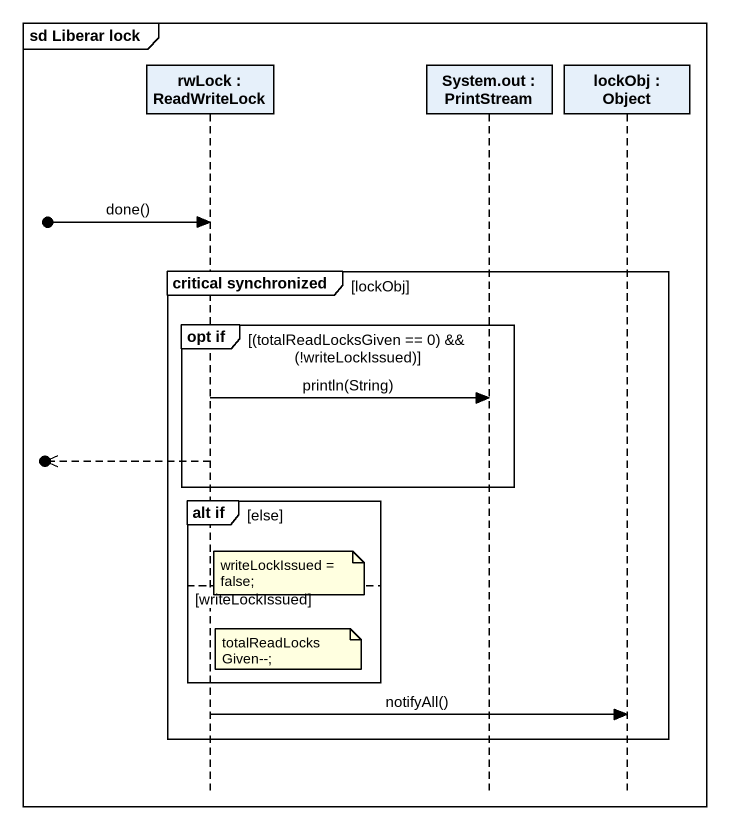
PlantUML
@startuml
mainframe sd Liberar lock
hide footbox
participant "rwLock : ReadWriteLock" as rwLock
participant "System.out : PrintStream" as System_out
participant "lockObj : Object" as lockObj

[o-> rwLock : done()
group critical synchronized [lockObj]
  group opt if [(totalReadLocksGiven == 0) && (!writeLockIssued)]
    rwLock -> System_out : println(String)
    [o<<-- rwLock
  end
  group alt if [else]
    note right of rwLock : writeLockIssued = false;
  else writeLockIssued
    note right of rwLock : totalReadLocksGiven--;
  end
  rwLock -> lockObj : notifyAll()
end
@enduml
